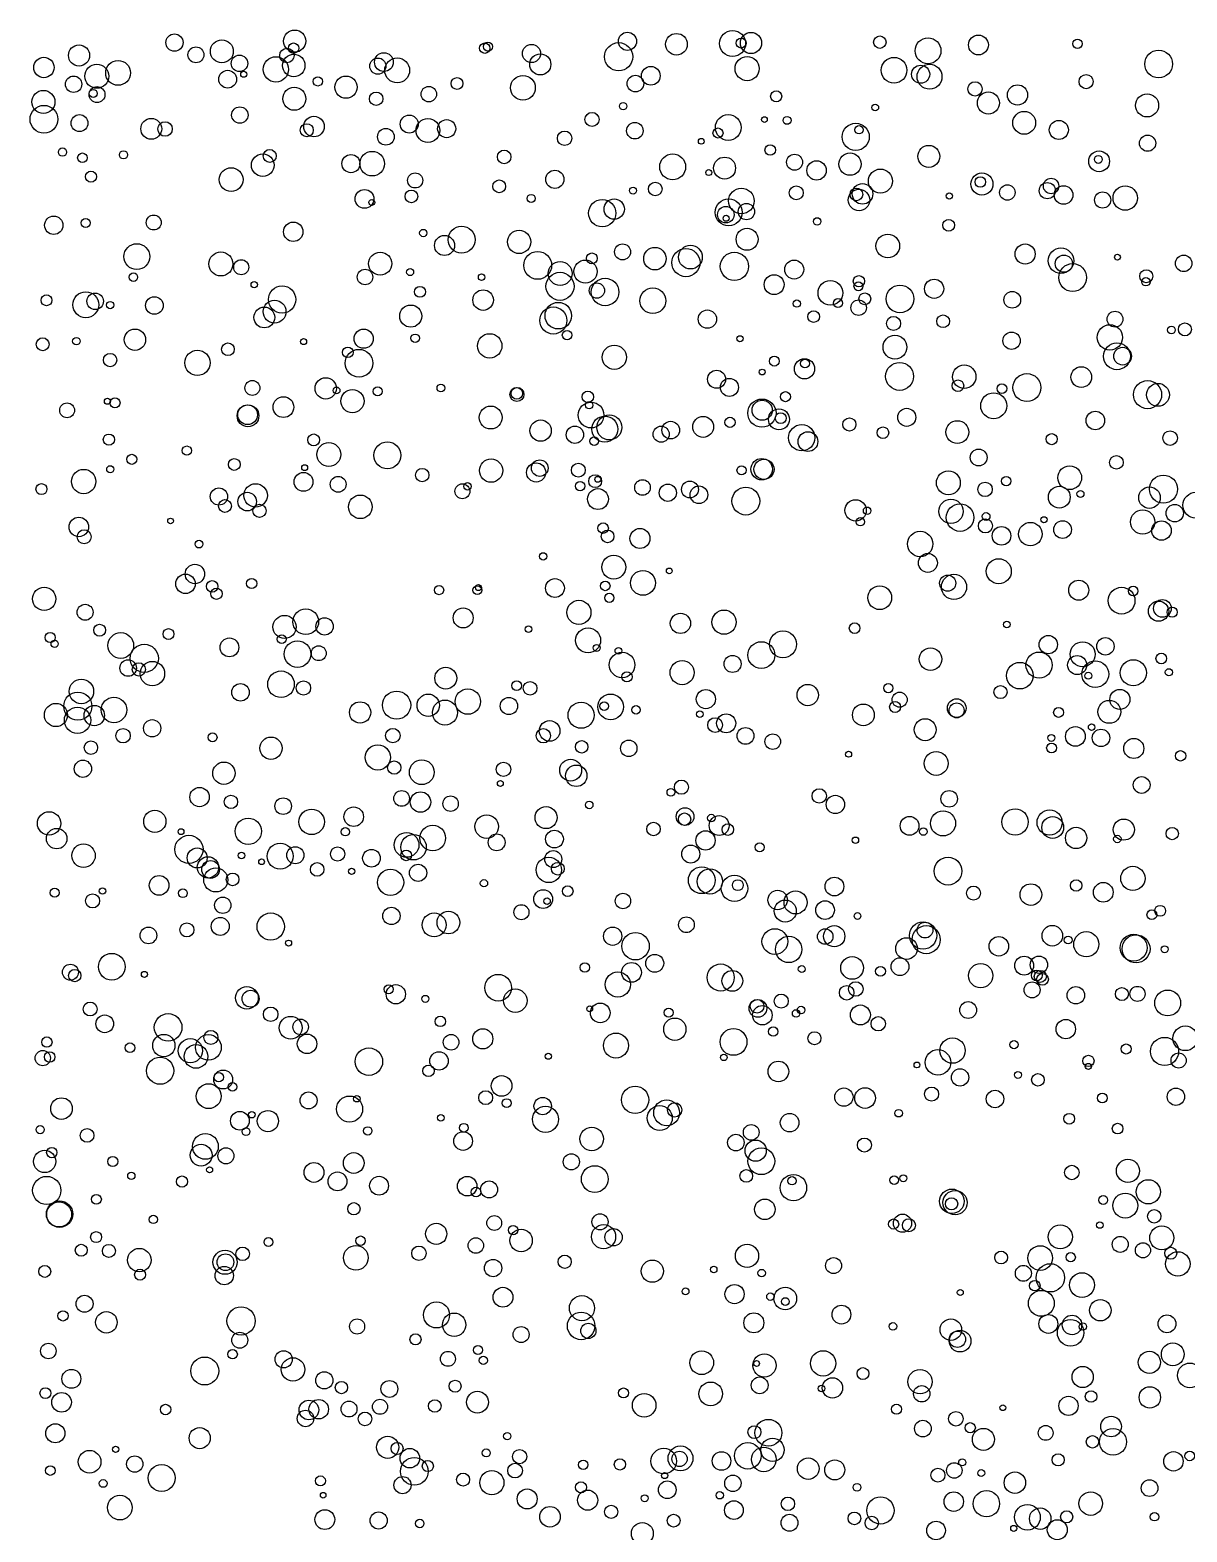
# Model space of a CAD drawing. Extents: x -296 to 296, y -196 to 196.
# Drawn here: x -295.5 to -234.1, y 115.9 to 195.6 of the extents above; entities that cross this region are included whole.
import ezdxf

# ---------------------------------------------------------------- set-up
doc = ezdxf.new("R2010")
doc.units = 0

msp = doc.modelspace()

# ---------------------------------------------------------------- linework, layer by layer
at = {"layer": 'VIA'}
for centre, radius in [((-287.7909, 194.896), 0.4572), ((-281.4091, 194.9726), 0.5883), ((-263.7593, 194.9633), 0.4832), ((-261.1584, 194.804), 0.5749), ((-258.181, 194.846), 0.6917), ((-257.2048, 194.8714), 0.5619), ((-250.3683, 194.9191), 0.3315), ((-245.1398, 194.7687), 0.5269), ((-292.8529, 194.2123), 0.5601), ((-286.6504, 194.2469), 0.4222), ((-285.2777, 194.431), 0.6081), ((-281.8243, 194.2119), 0.3831), ((-281.4705, 194.6003), 0.2768), ((-271.3318, 194.6001), 0.276), ((-271.1585, 194.6814), 0.2436), ((-268.8487, 194.3163), 0.4823), ((-264.226, 194.1462), 0.7484), ((-257.7317, 194.8714), 0.266), ((-247.8122, 194.4594), 0.687), ((-239.8835, 194.8316), 0.246), ((-235.5807, 193.7576), 0.733), ((-294.7167, 193.5729), 0.5418), ((-291.9116, 193.109), 0.6375), ((-290.7811, 193.2882), 0.6591), ((-284.3435, 193.7915), 0.4375), ((-282.4095, 193.4751), 0.6711), ((-281.4633, 193.6816), 0.5967), ((-277.0003, 193.6468), 0.4298), ((-276.6804, 193.8611), 0.4983), ((-275.975, 193.4183), 0.6608), ((-268.3824, 193.7391), 0.5585), ((-262.5202, 193.1321), 0.4962), ((-257.4105, 193.5167), 0.6423), ((-249.617, 193.4275), 0.6834), ((-248.2067, 193.2165), 0.4817), ((-247.7337, 193.0848), 0.6619), ((-293.1421, 192.6875), 0.4348), ((-284.9676, 192.9501), 0.4733), ((-284.1121, 193.2154), 0.1627), ((-280.1866, 192.8345), 0.2434), ((-278.6938, 192.5287), 0.5903), ((-272.7996, 192.7251), 0.3148), ((-269.3037, 192.4962), 0.6573), ((-263.3374, 192.7216), 0.4392), ((-245.3188, 192.4379), 0.3807), ((-239.4258, 192.8241), 0.3761), ((-294.7448, 191.7455), 0.6142), ((-291.899, 192.136), 0.4217), ((-292.0965, 192.1967), 0.211), ((-281.4325, 191.9164), 0.6119), ((-277.0894, 191.9168), 0.356), ((-274.298, 192.1607), 0.4104), ((-255.8682, 192.0477), 0.294), ((-244.6085, 191.6908), 0.5875), ((-243.0646, 192.1159), 0.5373), ((-236.1897, 191.5637), 0.6112), ((-294.7162, 190.8295), 0.7365), ((-284.3215, 191.0507), 0.4346), ((-263.9869, 191.5221), 0.1921), ((-250.6109, 191.4511), 0.1769), ((-242.7116, 190.6402), 0.6072), ((-292.8287, 190.6223), 0.4501), ((-289.0218, 190.3217), 0.5535), ((-288.2887, 190.3121), 0.385), ((-280.7721, 190.2487), 0.3449), ((-280.3888, 190.4408), 0.5459), ((-275.3368, 190.5735), 0.4783), ((-274.3435, 190.2312), 0.6331), ((-273.3508, 190.3285), 0.4786), ((-265.6391, 190.8189), 0.3736), ((-263.365, 190.2195), 0.4382), ((-258.4115, 190.39), 0.684), ((-256.4903, 190.8116), 0.1507), ((-255.2883, 190.7698), 0.2099), ((-251.6487, 189.894), 0.7192), ((-251.4733, 190.2704), 0.2183), ((-240.8721, 190.2622), 0.5066), ((-276.5752, 189.8962), 0.4426), ((-267.0939, 189.82), 0.3831), ((-259.8438, 189.6589), 0.1529), ((-258.9545, 190.0983), 0.2673), ((-236.1663, 189.5577), 0.4306), ((-293.7306, 189.0869), 0.2196), ((-292.672, 188.7826), 0.2558), ((-290.4956, 188.9408), 0.2189), ((-283.1079, 188.3917), 0.5995), ((-282.7368, 188.8822), 0.343), ((-278.4277, 188.4736), 0.4793), ((-277.3028, 188.4723), 0.6541), ((-270.3, 188.8304), 0.3607), ((-261.3596, 188.3027), 0.688), ((-256.1843, 189.1952), 0.2808), ((-254.8942, 188.5496), 0.4248), ((-251.9498, 188.4476), 0.591), ((-247.772, 188.8574), 0.5832), ((-238.7379, 188.5962), 0.5529), ((-238.7775, 188.6963), 0.209), ((-292.2188, 187.784), 0.2894), ((-284.7835, 187.6256), 0.6297), ((-267.6099, 187.6426), 0.4837), ((-259.4466, 187.9987), 0.1565), ((-258.6062, 188.2372), 0.5822), ((-253.7258, 188.1139), 0.5135), ((-250.3401, 187.5465), 0.6382), ((-275.0234, 187.5838), 0.4003), ((-270.5619, 187.2689), 0.3391), ((-262.2859, 187.1292), 0.3598), ((-254.8022, 186.9218), 0.369), ((-251.2866, 186.8702), 0.5474), ((-244.9552, 187.3904), 0.5886), ((-245.0373, 187.5002), 0.2772), ((-243.6021, 186.9425), 0.4105), ((-241.4845, 187.0384), 0.4308), ((-241.2845, 187.288), 0.4103), ((-240.623, 186.8098), 0.4936), ((-237.3528, 186.648), 0.6471), ((-277.7095, 186.6032), 0.4979), ((-277.3237, 186.4158), 0.1571), ((-275.2206, 186.7349), 0.3337), ((-268.8659, 186.6283), 0.2156), ((-265.0953, 185.8436), 0.725), ((-264.462, 186.0615), 0.5407), ((-263.4633, 187.0441), 0.181), ((-258.3869, 185.8905), 0.7179), ((-257.7133, 186.4932), 0.6801), ((-251.4748, 186.5422), 0.5709), ((-251.6151, 186.8397), 0.3366), ((-246.6836, 186.7577), 0.1602), ((-238.5521, 186.5452), 0.4288), ((-294.1924, 185.2071), 0.4867), ((-288.8908, 185.3505), 0.3966), ((-258.5403, 185.7666), 0.441), ((-258.5249, 185.5736), 0.1592), ((-257.4458, 185.9315), 0.4339), ((-292.5013, 185.3255), 0.2468), ((-281.4872, 184.8584), 0.5154), ((-274.59, 184.7937), 0.194), ((-272.5576, 184.4394), 0.7143), ((-269.5069, 184.3206), 0.6176), ((-257.413, 184.4613), 0.5807), ((-253.6956, 185.409), 0.1982), ((-246.7174, 185.2044), 0.3138), ((-289.7869, 183.541), 0.6849), ((-273.4642, 184.1328), 0.5326), ((-264.0196, 183.7923), 0.4245), ((-260.4184, 183.5163), 0.6296), ((-249.9482, 184.1067), 0.6284), ((-242.6635, 183.6799), 0.5326), ((-285.3277, 183.1509), 0.6375), ((-284.2509, 182.9788), 0.3981), ((-276.876, 183.1678), 0.6119), ((-268.5201, 183.0779), 0.7404), ((-267.3302, 182.6448), 0.6313), ((-265.9886, 182.7451), 0.6155), ((-265.6465, 183.4469), 0.2888), ((-262.3005, 183.4344), 0.5976), ((-260.6553, 183.2223), 0.747), ((-258.084, 183.0244), 0.7487), ((-254.9138, 182.8553), 0.5038), ((-240.7593, 183.3248), 0.6761), ((-240.6075, 183.1686), 0.4587), ((-237.7631, 183.5141), 0.1544), ((-234.249, 183.1825), 0.4385), ((-289.9701, 182.454), 0.2248), ((-277.6811, 182.4589), 0.4124), ((-275.2879, 182.7188), 0.1849), ((-271.4942, 182.4516), 0.1736), ((-267.337, 181.9643), 0.7448), ((-255.9781, 182.0545), 0.5275), ((-251.4798, 182.2389), 0.2974), ((-240.139, 182.4318), 0.7385), ((-236.2351, 182.503), 0.3449), ((-292.4931, 180.9888), 0.688), ((-283.5604, 182.0544), 0.1689), ((-282.0824, 181.267), 0.7242), ((-274.7649, 181.6738), 0.2896), ((-271.4179, 181.2367), 0.5449), ((-265.3789, 181.7408), 0.4041), ((-264.9469, 181.6641), 0.7286), ((-262.4123, 181.2018), 0.6817), ((-252.9942, 181.6176), 0.655), ((-251.5023, 181.9713), 0.238), ((-249.3017, 181.2979), 0.7336), ((-247.4909, 181.8358), 0.5107), ((-243.3438, 181.2524), 0.4452), ((-236.2513, 182.2112), 0.2242), ((-294.579, 181.2266), 0.2893), ((-291.9963, 181.17), 0.4393), ((-291.2049, 180.9726), 0.1937), ((-288.8562, 180.9472), 0.4672), ((-283.0232, 180.3165), 0.5522), ((-282.4797, 180.6234), 0.606), ((-275.2533, 180.3843), 0.5873), ((-267.6922, 180.1515), 0.7181), ((-267.4279, 180.4089), 0.7046), ((-254.7703, 181.0489), 0.1948), ((-252.5908, 181.0776), 0.2359), ((-251.4948, 180.8328), 0.4126), ((-251.167, 181.303), 0.3141), ((-259.5163, 180.2243), 0.4857), ((-253.8804, 180.359), 0.3079), ((-249.641, 179.9968), 0.3731), ((-247.0103, 180.111), 0.3374), ((-237.8933, 180.2248), 0.421), ((-289.8878, 179.131), 0.5656), ((-277.7539, 179.1867), 0.51), ((-275.0192, 179.2088), 0.2253), ((-271.0659, 178.8064), 0.6471), ((-266.9614, 179.377), 0.2528), ((-257.79, 179.1827), 0.1614), ((-249.5661, 178.7367), 0.6326), ((-243.3826, 179.0788), 0.4612), ((-238.1654, 179.2568), 0.6735), ((-234.8995, 179.6492), 0.2025), ((-234.1865, 179.682), 0.3434), ((-294.7794, 178.8931), 0.3407), ((-292.9943, 179.0581), 0.1977), ((-286.5723, 177.9053), 0.6713), ((-284.9552, 178.6243), 0.3357), ((-280.9412, 179.0339), 0.1597), ((-278.595, 178.4634), 0.2818), ((-278.0006, 177.887), 0.7347), ((-264.456, 178.2015), 0.6426), ((-237.7906, 178.2535), 0.711), ((-237.4913, 178.2604), 0.469), ((-291.2027, 178.0545), 0.3548), ((-255.9683, 177.9979), 0.2631), ((-254.3647, 177.5908), 0.5369), ((-254.3417, 177.8735), 0.2335), ((-249.3221, 177.1876), 0.7419), ((-245.8909, 177.1706), 0.6228), ((-239.683, 177.1508), 0.5491), ((-283.6587, 176.5752), 0.3971), ((-279.7649, 176.5502), 0.5669), ((-259.0312, 177.0358), 0.481), ((-258.3467, 176.6054), 0.4783), ((-256.6128, 177.4187), 0.1537), ((-246.226, 176.6945), 0.308), ((-242.5695, 176.5953), 0.7406), ((-236.1661, 176.2199), 0.746), ((-282.0099, 175.559), 0.5511), ((-279.1916, 176.441), 0.1828), ((-278.3476, 175.8753), 0.6132), ((-277.0144, 176.3944), 0.2377), ((-273.6555, 176.5683), 0.2065), ((-269.6219, 176.2307), 0.3733), ((-269.6274, 176.285), 0.3091), ((-265.8596, 176.0996), 0.3058), ((-255.3788, 176.1116), 0.2677), ((-244.3295, 175.6289), 0.6905), ((-243.8956, 176.5369), 0.2572), ((-235.6183, 176.2074), 0.607), ((-293.4852, 175.3895), 0.3947), ((-291.3487, 175.8676), 0.1591), ((-290.9455, 175.7824), 0.2681), ((-283.8895, 175.0976), 0.5773), ((-283.9091, 175.1551), 0.5239), ((-271.0126, 175.005), 0.6072), ((-265.69, 175.136), 0.6821), ((-265.7878, 175.6587), 0.1979), ((-256.6233, 175.2386), 0.7479), ((-256.6113, 175.395), 0.5335), ((-255.7221, 174.9099), 0.5547), ((-248.9408, 175.0158), 0.4795), ((-238.9354, 174.8492), 0.4924), ((-268.3641, 174.3118), 0.5653), ((-266.5483, 174.0908), 0.4588), ((-264.9584, 174.3916), 0.6913), ((-264.7207, 174.4809), 0.6658), ((-261.9693, 174.1202), 0.4284), ((-261.4642, 174.3374), 0.4674), ((-259.743, 174.5094), 0.5547), ((-258.3187, 174.7499), 0.2701), ((-255.6277, 174.9715), 0.2889), ((-254.5135, 173.9344), 0.6965), ((-251.9854, 174.6407), 0.3497), ((-250.2049, 174.2004), 0.3063), ((-246.2595, 174.2317), 0.6056), ((-291.2692, 173.8335), 0.2978), ((-280.4048, 173.8178), 0.3154), ((-276.4928, 173.0005), 0.7162), ((-265.5262, 173.7569), 0.229), ((-254.1852, 173.73), 0.5247), ((-241.2515, 173.8593), 0.2937), ((-234.9701, 173.9135), 0.3891), ((-290.0556, 172.7887), 0.2667), ((-287.1363, 173.2533), 0.2432), ((-279.6029, 173.0421), 0.633), ((-245.1263, 172.8871), 0.4468), ((-237.8151, 172.6285), 0.3629), ((-292.6054, 171.61), 0.646), ((-291.1968, 172.2633), 0.1886), ((-284.6174, 172.5142), 0.3129), ((-280.9436, 171.5926), 0.502), ((-280.8847, 172.3444), 0.1554), ((-274.6456, 171.9538), 0.3554), ((-270.993, 172.1889), 0.618), ((-268.6036, 172.0935), 0.5099), ((-268.4115, 172.3221), 0.439), ((-266.3643, 172.2145), 0.3682), ((-257.7068, 172.2067), 0.2409), ((-256.637, 172.2635), 0.5709), ((-256.5162, 172.2584), 0.5344), ((-246.7342, 171.5447), 0.634), ((-240.2967, 171.8131), 0.6297), ((-294.8463, 171.209), 0.2933), ((-283.4862, 170.8745), 0.6225), ((-279.1035, 171.4645), 0.4212), ((-272.515, 171.0919), 0.3971), ((-272.2434, 171.3552), 0.1967), ((-266.2695, 171.3666), 0.2464), ((-265.471, 171.6299), 0.342), ((-265.3327, 171.7269), 0.1553), ((-262.961, 171.2945), 0.4148), ((-261.6168, 171.0153), 0.4572), ((-260.4439, 171.1848), 0.4462), ((-259.9683, 170.9086), 0.4672), ((-257.4797, 170.5706), 0.7377), ((-244.7871, 171.1949), 0.3822), ((-243.6628, 171.6332), 0.2477), ((-240.8484, 170.7806), 0.5776), ((-236.0647, 170.7553), 0.5711), ((-235.3245, 171.2063), 0.7437), ((-285.4318, 170.8147), 0.458), ((-285.1128, 170.3093), 0.3414), ((-283.9307, 170.5449), 0.4926), ((-277.9301, 170.2698), 0.6262), ((-265.3225, 170.6787), 0.5533), ((-251.6567, 170.0786), 0.5687), ((-246.5961, 170.0275), 0.6434), ((-239.7252, 170.954), 0.186), ((-233.5994, 170.3544), 0.6903), ((-292.8651, 169.1993), 0.5174), ((-283.2838, 170.0549), 0.3495), ((-251.045, 170.0591), 0.1994), ((-246.115, 169.697), 0.7286), ((-244.7319, 169.7574), 0.2057), ((-241.6616, 169.581), 0.1624), ((-236.4249, 169.4666), 0.6455), ((-234.7231, 169.9311), 0.462), ((-292.5821, 168.6795), 0.3721), ((-287.9994, 169.5189), 0.1503), ((-265.0497, 169.1382), 0.2781), ((-264.8142, 168.6974), 0.3384), ((-263.0945, 168.5895), 0.5314), ((-251.4048, 169.475), 0.2217), ((-248.2302, 168.297), 0.6732), ((-244.7687, 169.2582), 0.3746), ((-243.9165, 168.7285), 0.4926), ((-242.3828, 168.8225), 0.6232), ((-240.6739, 169.0581), 0.4703), ((-235.428, 169.0097), 0.5155), ((-286.4853, 168.2912), 0.2063), ((-268.2288, 167.6421), 0.1943), ((-264.4872, 167.0686), 0.6336), ((-247.8199, 167.2931), 0.5022), ((-244.06, 166.8518), 0.6658), ((-287.2056, 166.1836), 0.5203), ((-286.7053, 166.705), 0.5149), ((-262.9395, 166.2349), 0.6601), ((-261.5387, 166.8672), 0.1523), ((-246.7709, 166.218), 0.4284), ((-246.4353, 166.0195), 0.6697), ((-294.699, 165.3853), 0.6185), ((-285.7929, 166.0478), 0.3048), ((-285.5628, 165.6614), 0.3009), ((-283.6949, 166.2013), 0.2717), ((-273.7522, 165.8522), 0.2441), ((-271.7232, 165.8473), 0.2316), ((-271.662, 165.9848), 0.1606), ((-267.6044, 165.96), 0.4985), ((-264.9381, 166.0736), 0.2543), ((-250.376, 165.449), 0.6321), ((-239.8192, 165.8451), 0.532), ((-237.5438, 165.2909), 0.7084), ((-236.9299, 165.8013), 0.2533), ((-292.5281, 164.6733), 0.4241), ((-266.3344, 164.6672), 0.6413), ((-264.7227, 165.4405), 0.2414), ((-235.5817, 164.7331), 0.5376), ((-235.3777, 164.8832), 0.4696), ((-234.8642, 164.6816), 0.2682), ((-281.9506, 163.8976), 0.6131), ((-280.8242, 164.1763), 0.6823), ((-279.8281, 163.9242), 0.4605), ((-272.4736, 164.3756), 0.5291), ((-260.9484, 164.0865), 0.5381), ((-258.6324, 164.1519), 0.6436), ((-243.6348, 164.0258), 0.1718), ((-294.3851, 163.3351), 0.271), ((-291.7601, 163.7235), 0.3165), ((-290.6389, 162.9121), 0.6827), ((-288.1068, 163.5189), 0.2884), ((-282.0989, 163.2497), 0.2352), ((-269.0103, 163.7828), 0.1755), ((-265.8463, 163.1832), 0.6638), ((-255.5075, 162.9778), 0.7146), ((-251.7076, 163.8307), 0.2807), ((-241.4322, 162.9579), 0.4883), ((-238.402, 162.8664), 0.4637), ((-294.1462, 162.9997), 0.192), ((-289.3926, 162.2311), 0.7476), ((-284.8749, 162.8127), 0.499), ((-281.2618, 162.4583), 0.707), ((-280.1356, 162.5021), 0.3935), ((-265.3959, 162.7839), 0.1846), ((-264.0426, 161.8812), 0.6785), ((-264.2401, 162.6315), 0.1784), ((-256.6574, 162.4013), 0.7116), ((-247.6789, 162.1832), 0.5992), ((-241.9215, 161.8731), 0.6942), ((-239.6111, 162.4476), 0.6634), ((-290.2487, 161.7159), 0.4384), ((-289.6813, 161.6458), 0.3528), ((-288.9621, 161.4196), 0.6498), ((-273.3984, 161.1783), 0.5807), ((-260.8584, 161.474), 0.6401), ((-258.1813, 161.9337), 0.4523), ((-242.9427, 161.3125), 0.7051), ((-239.8993, 161.8774), 0.5058), ((-238.9389, 161.3911), 0.7099), ((-236.9217, 161.4647), 0.6946), ((-235.4387, 162.2221), 0.2808), ((-292.7292, 160.4758), 0.6517), ((-282.1373, 160.8562), 0.7058), ((-280.9473, 160.658), 0.3794), ((-269.6372, 160.7822), 0.256), ((-268.9225, 160.6404), 0.3632), ((-263.7843, 161.2534), 0.2702), ((-239.3117, 161.3102), 0.1828), ((-235.0341, 161.4924), 0.1908), ((-292.9172, 159.693), 0.7472), ((-291.0009, 159.4943), 0.6763), ((-284.2866, 160.4265), 0.4639), ((-276.0058, 159.7477), 0.7463), ((-274.3258, 159.7398), 0.5953), ((-272.2264, 159.9384), 0.6739), ((-270.0479, 159.7021), 0.4579), ((-264.6525, 159.6572), 0.6822), ((-259.5989, 160.07), 0.509), ((-254.1955, 160.281), 0.5663), ((-249.9192, 160.6529), 0.2452), ((-249.3188, 160.0372), 0.3996), ((-243.9664, 160.4418), 0.3472), ((-237.6347, 160.0526), 0.5324), ((-294.0779, 159.2252), 0.6157), ((-292.9331, 158.9464), 0.6984), ((-292.0426, 159.1961), 0.542), ((-277.9402, 159.3594), 0.5649), ((-273.4406, 159.3541), 0.664), ((-266.2183, 159.2145), 0.6928), ((-264.9932, 159.6902), 0.2312), ((-263.3046, 159.4985), 0.2224), ((-259.9228, 159.2655), 0.1773), ((-251.2448, 159.2303), 0.5778), ((-249.5586, 159.6529), 0.2935), ((-246.2925, 159.5905), 0.4945), ((-246.2962, 159.4701), 0.3966), ((-240.8885, 159.3618), 0.261), ((-238.1962, 159.3937), 0.6089), ((-288.9735, 158.5198), 0.4589), ((-267.8889, 158.379), 0.5499), ((-259.1075, 158.6913), 0.3922), ((-258.5209, 158.7836), 0.5053), ((-257.4949, 158.1154), 0.4455), ((-247.9655, 158.4449), 0.5829), ((-239.9952, 158.0876), 0.5241), ((-239.1327, 158.5787), 0.172), ((-292.2234, 157.4947), 0.3574), ((-290.5165, 158.1248), 0.3836), ((-285.7701, 158.0399), 0.2366), ((-282.6695, 157.4624), 0.5925), ((-276.2053, 158.1339), 0.3828), ((-268.2243, 158.1228), 0.3806), ((-266.1847, 157.5395), 0.3314), ((-263.6882, 157.4573), 0.4349), ((-256.0518, 157.8135), 0.4118), ((-241.272, 158.0103), 0.1841), ((-238.6377, 158.01), 0.4638), ((-236.8964, 157.45), 0.531), ((-277.0029, 156.9762), 0.6685), ((-252.0284, 157.1448), 0.1594), ((-247.38, 156.6581), 0.635), ((-241.2601, 157.477), 0.2591), ((-234.4165, 157.0609), 0.2766), ((-292.6497, 156.3728), 0.4585), ((-285.1669, 156.1353), 0.5932), ((-276.1297, 156.4342), 0.3516), ((-274.6706, 156.1892), 0.656), ((-270.337, 156.3433), 0.3834), ((-266.7712, 156.3029), 0.5796), ((-266.4744, 155.9996), 0.5688), ((-286.4591, 154.8717), 0.5137), ((-270.5026, 155.5933), 0.1556), ((-260.8969, 155.3975), 0.3749), ((-236.4794, 155.5124), 0.4426), ((-284.7938, 154.6171), 0.3537), ((-282.0242, 154.3887), 0.4406), ((-275.7389, 154.7982), 0.4165), ((-274.741, 154.6063), 0.5437), ((-273.1417, 154.5185), 0.4104), ((-265.7889, 154.455), 0.202), ((-261.4536, 155.124), 0.2063), ((-253.5849, 154.9341), 0.3829), ((-252.7303, 154.4797), 0.4871), ((-246.6906, 154.7791), 0.4381), ((-294.441, 153.4735), 0.6203), ((-288.8343, 153.5846), 0.5897), ((-280.5121, 153.5555), 0.6756), ((-278.2822, 153.8302), 0.5172), ((-271.2284, 153.305), 0.6228), ((-268.0738, 153.7837), 0.5877), ((-260.7031, 153.8372), 0.4664), ((-260.7287, 153.6991), 0.3289), ((-259.31, 153.759), 0.1975), ((-258.8952, 153.3604), 0.5268), ((-248.7925, 153.3457), 0.4974), ((-247.0157, 153.4747), 0.6667), ((-243.1971, 153.5504), 0.7011), ((-241.3611, 153.5217), 0.6678), ((-241.1984, 153.2569), 0.5788), ((-294.0387, 152.6685), 0.5441), ((-287.4415, 153.0366), 0.1555), ((-283.8738, 153.0564), 0.7007), ((-278.727, 153.0308), 0.222), ((-275.4805, 152.3364), 0.659), ((-274.088, 152.6979), 0.6809), ((-267.632, 152.6437), 0.4729), ((-262.3753, 153.1764), 0.3572), ((-259.6173, 152.5718), 0.5131), ((-258.4318, 153.1476), 0.3076), ((-248.0615, 153.041), 0.1973), ((-239.9553, 152.7054), 0.5657), ((-237.4283, 153.1467), 0.5617), ((-234.8575, 152.9337), 0.3262), ((-292.6143, 151.7646), 0.6209), ((-287.022, 152.0988), 0.7466), ((-282.1846, 151.7353), 0.6906), ((-281.3785, 151.7846), 0.4539), ((-279.1337, 151.8513), 0.3765), ((-275.107, 152.2125), 0.678), ((-270.6989, 152.4708), 0.4489), ((-260.4014, 151.8505), 0.4787), ((-256.7451, 152.206), 0.2393), ((-251.6641, 152.5821), 0.1699), ((-237.7712, 152.6497), 0.1965), ((-286.5875, 151.6426), 0.5293), ((-286.0122, 151.1388), 0.5661), ((-285.8731, 151.031), 0.4712), ((-284.2341, 151.7676), 0.1751), ((-283.1692, 151.4391), 0.1501), ((-280.2199, 151.0329), 0.3606), ((-277.3393, 151.6277), 0.4676), ((-275.4977, 151.7796), 0.2812), ((-267.9318, 151.0077), 0.6737), ((-267.6934, 151.5817), 0.4507), ((-267.4528, 151.0717), 0.338), ((-246.7523, 150.9435), 0.7362), ((-288.6047, 150.1897), 0.5234), ((-285.5984, 150.4752), 0.6383), ((-284.7075, 150.505), 0.3365), ((-278.393, 150.9381), 0.1651), ((-276.3252, 150.3484), 0.6942), ((-274.8642, 150.8532), 0.4582), ((-259.818, 150.4582), 0.7099), ((-259.3856, 150.3965), 0.6717), ((-258.0798, 150.0277), 0.6991), ((-252.7796, 150.126), 0.4973), ((-236.946, 150.5576), 0.6441), ((-294.1418, 149.7974), 0.2425), ((-291.6114, 149.8892), 0.1712), ((-287.3432, 149.7705), 0.2345), ((-271.3713, 150.2991), 0.1946), ((-268.2289, 149.4619), 0.498), ((-266.9272, 149.8821), 0.2836), ((-257.9036, 150.1993), 0.2901), ((-255.7921, 149.41), 0.5157), ((-254.842, 149.2822), 0.6112), ((-245.4, 149.7758), 0.3729), ((-242.3552, 149.6962), 0.5747), ((-239.955, 150.1818), 0.3058), ((-238.5138, 149.8197), 0.5231), ((-292.1332, 149.3652), 0.3743), ((-285.227, 149.1317), 0.4325), ((-276.2807, 148.5648), 0.4613), ((-269.3825, 148.765), 0.3971), ((-268.0259, 149.3469), 0.1729), ((-263.9957, 149.3588), 0.4071), ((-255.3901, 148.8249), 0.585), ((-253.274, 148.8757), 0.4936), ((-235.4969, 148.8371), 0.2907), ((-287.1328, 147.8274), 0.3733), ((-285.3614, 148.0107), 0.4784), ((-282.6846, 148.0007), 0.7254), ((-274.0171, 148.0891), 0.6347), ((-273.2584, 148.2175), 0.6037), ((-260.6314, 148.0992), 0.4189), ((-251.5535, 148.5629), 0.1783), ((-248.0755, 147.5272), 0.7231), ((-247.974, 147.8146), 0.4159), ((-235.9377, 148.6279), 0.2586), ((-289.1711, 147.5313), 0.4409), ((-264.5448, 147.4921), 0.4851), ((-263.3294, 146.9622), 0.7309), ((-255.9386, 147.2081), 0.6828), ((-255.2039, 146.7889), 0.698), ((-253.2676, 147.4722), 0.411), ((-252.7899, 147.4911), 0.5636), ((-248.9513, 146.8347), 0.5779), ((-247.9114, 147.3076), 0.7459), ((-244.0562, 146.958), 0.5182), ((-241.2194, 147.5174), 0.5461), ((-240.3793, 147.2861), 0.2066), ((-239.4178, 147.0647), 0.6678), ((-236.9031, 146.8798), 0.713), ((-236.7768, 146.8204), 0.7407), ((-281.7364, 147.123), 0.1614), ((-235.261, 146.7973), 0.1843), ((-293.3111, 145.582), 0.4225), ((-291.1163, 145.8724), 0.7098), ((-266.0201, 145.8311), 0.2561), ((-263.5433, 145.5716), 0.5236), ((-262.311, 146.0532), 0.4752), ((-258.8099, 145.3002), 0.7167), ((-254.5099, 145.75), 0.1841), ((-251.8381, 145.8094), 0.6042), ((-250.3342, 145.6298), 0.2622), ((-249.3013, 145.877), 0.4716), ((-245.0228, 145.3997), 0.6434), ((-242.7139, 145.929), 0.501), ((-241.9292, 145.9757), 0.462), ((-293.0818, 145.4004), 0.3267), ((-289.3845, 145.4661), 0.1603), ((-270.6171, 144.76), 0.7061), ((-264.2681, 144.9276), 0.6692), ((-258.1961, 145.121), 0.551), ((-251.6449, 144.6888), 0.3864), ((-242.2909, 144.6419), 0.4247), ((-242.0464, 145.4116), 0.2857), ((-241.8557, 145.3601), 0.3205), ((-241.7395, 145.2045), 0.3116), ((-283.9479, 144.222), 0.6016), ((-283.7499, 144.1764), 0.4495), ((-276.4296, 144.6735), 0.2384), ((-276.0461, 144.411), 0.5114), ((-274.4803, 144.1641), 0.1902), ((-269.7057, 144.0727), 0.6215), ((-255.6021, 144.0463), 0.3735), ((-252.1281, 144.4893), 0.387), ((-239.9715, 144.3579), 0.4628), ((-237.5273, 144.4242), 0.3449), ((-236.7012, 144.431), 0.3989), ((-235.1, 143.9487), 0.6865), ((-292.2609, 143.6276), 0.3671), ((-282.6862, 143.348), 0.3847), ((-265.7606, 143.6343), 0.1556), ((-265.2047, 143.4229), 0.5217), ((-261.5732, 143.4356), 0.2366), ((-256.8385, 143.6641), 0.4694), ((-256.8777, 143.7792), 0.3626), ((-256.6006, 143.2986), 0.5159), ((-254.8106, 143.3942), 0.1999), ((-254.5486, 143.5764), 0.2001), ((-251.4027, 143.3144), 0.5294), ((-245.6845, 143.5741), 0.4456), ((-291.4877, 142.8433), 0.4692), ((-288.1259, 142.6528), 0.7335), ((-281.6261, 142.6341), 0.6046), ((-281.0978, 142.6792), 0.4123), ((-273.6841, 142.9729), 0.2783), ((-261.2444, 142.5566), 0.5914), ((-256.0223, 142.4304), 0.2481), ((-250.456, 142.8463), 0.3817), ((-240.5041, 142.5633), 0.5161), ((-234.1683, 142.0745), 0.6539), ((-294.5578, 141.8754), 0.2739), ((-290.1529, 141.5735), 0.2562), ((-288.3551, 141.6901), 0.5906), ((-286.9466, 141.4188), 0.64), ((-285.9872, 141.592), 0.6802), ((-285.8569, 142.1228), 0.3711), ((-280.7554, 141.7819), 0.5189), ((-273.1132, 141.8639), 0.4147), ((-271.4344, 142.0457), 0.5345), ((-264.3683, 141.692), 0.663), ((-258.1324, 141.8856), 0.7129), ((-253.8403, 142.0795), 0.3473), ((-246.5129, 141.4232), 0.6736), ((-243.2493, 141.7403), 0.2163), ((-235.2649, 141.3797), 0.7467), ((-294.7764, 141.0239), 0.4049), ((-294.4115, 141.0838), 0.2817), ((-288.553, 140.3564), 0.7215), ((-286.6498, 141.1156), 0.6292), ((-277.4739, 140.8369), 0.7275), ((-273.7561, 140.8751), 0.489), ((-267.96, 141.1245), 0.164), ((-258.642, 141.0632), 0.1736), ((-247.2869, 140.7981), 0.6757), ((-239.3031, 140.8772), 0.2969), ((-237.3043, 141.5083), 0.2679), ((-234.518, 140.8971), 0.4021), ((-285.2069, 139.8891), 0.5022), ((-285.4381, 140.0106), 0.2491), ((-274.3134, 140.3517), 0.3006), ((-255.7532, 140.3147), 0.547), ((-248.4019, 140.6607), 0.155), ((-246.1156, 139.9979), 0.4598), ((-243.0428, 140.1316), 0.1853), ((-239.3052, 140.5821), 0.1653), ((-285.9747, 139.005), 0.6605), ((-284.7136, 139.4952), 0.2277), ((-270.4366, 139.5501), 0.5472), ((-263.3538, 138.8136), 0.7229), ((-252.2781, 138.9538), 0.4857), ((-251.1546, 138.9073), 0.5487), ((-247.6237, 139.1175), 0.3734), ((-241.9828, 139.8724), 0.3332), ((-234.6629, 138.9752), 0.4636), ((-293.7841, 138.3476), 0.5707), ((-280.6774, 138.7781), 0.4527), ((-278.4986, 138.3219), 0.6913), ((-278.1115, 138.8693), 0.1728), ((-271.2818, 138.9262), 0.3665), ((-270.1657, 138.6389), 0.2337), ((-268.2554, 138.4795), 0.4614), ((-261.6805, 138.1252), 0.6853), ((-261.2558, 138.2775), 0.3793), ((-244.257, 138.8576), 0.4647), ((-238.5668, 138.904), 0.2572), ((-284.3206, 137.6996), 0.4961), ((-283.684, 138.0229), 0.1725), ((-282.833, 137.6829), 0.5614), ((-273.6645, 137.8531), 0.1746), ((-268.1062, 137.7783), 0.6925), ((-262.0452, 137.8454), 0.6632), ((-255.1536, 137.6001), 0.495), ((-249.371, 138.1026), 0.2008), ((-240.3237, 137.8081), 0.2852), ((-294.9152, 137.2288), 0.2186), ((-292.4257, 136.9209), 0.3636), ((-283.9966, 137.1248), 0.2065), ((-277.5378, 137.161), 0.222), ((-272.4779, 136.625), 0.4943), ((-272.4419, 137.3291), 0.2336), ((-265.6537, 136.7362), 0.6237), ((-257.1916, 137.0841), 0.4173), ((-237.7554, 137.2849), 0.2809), ((-294.2979, 136.0106), 0.2749), ((-286.3776, 135.877), 0.581), ((-286.1497, 136.3398), 0.6841), ((-285.0616, 135.8392), 0.4277), ((-258.0058, 136.544), 0.4383), ((-256.9583, 136.1134), 0.5634), ((-256.6553, 135.5511), 0.7087), ((-251.189, 136.4144), 0.3719), ((-294.6754, 135.5443), 0.5928), ((-291.0658, 135.5392), 0.2682), ((-280.3897, 134.9606), 0.5266), ((-278.281, 135.4603), 0.55), ((-266.7378, 135.5232), 0.4287), ((-237.2053, 135.0439), 0.6136), ((-294.5665, 134.0035), 0.7495), ((-290.0783, 134.7814), 0.1935), ((-287.3894, 134.473), 0.2981), ((-285.9247, 135.0982), 0.16), ((-279.1443, 134.4844), 0.4996), ((-276.937, 134.2566), 0.4991), ((-272.26, 134.2331), 0.5182), ((-265.4917, 134.6073), 0.711), ((-257.4554, 134.7728), 0.3362), ((-254.9542, 134.1515), 0.7015), ((-255.0283, 134.5172), 0.2231), ((-249.6091, 134.5502), 0.2359), ((-249.1219, 134.6502), 0.1878), ((-240.1841, 134.9568), 0.3851), ((-271.7927, 133.9209), 0.2516), ((-271.0978, 134.0565), 0.4508), ((-246.5467, 133.4283), 0.6489), ((-246.378, 133.3591), 0.644), ((-237.3479, 133.1974), 0.6612), ((-236.129, 133.9322), 0.6436), ((-293.8862, 132.7481), 0.7011), ((-293.9081, 132.7304), 0.6615), ((-291.9324, 133.5335), 0.2639), ((-278.2707, 133.0328), 0.3267), ((-256.4708, 133.0002), 0.5448), ((-246.565, 133.2961), 0.3246), ((-238.5205, 133.4977), 0.2374), ((-288.911, 132.4665), 0.2211), ((-273.9047, 131.7018), 0.5636), ((-270.8253, 132.2811), 0.393), ((-265.2131, 132.3379), 0.4267), ((-249.6384, 132.2228), 0.2686), ((-249.1672, 132.2659), 0.4825), ((-248.8288, 132.1577), 0.3473), ((-238.6969, 132.1666), 0.1706), ((-235.8133, 132.6318), 0.3557), ((-291.9447, 131.5281), 0.2918), ((-282.8038, 131.265), 0.2359), ((-277.9173, 131.3373), 0.2512), ((-271.8022, 131.0813), 0.4097), ((-269.826, 131.8994), 0.2493), ((-269.4017, 131.347), 0.5953), ((-265.0238, 131.5516), 0.639), ((-264.4979, 131.5215), 0.4605), ((-240.7952, 131.5433), 0.6384), ((-237.6179, 131.1452), 0.424), ((-235.4144, 131.4866), 0.6363), ((-292.7352, 130.831), 0.3186), ((-291.2695, 130.7967), 0.3444), ((-289.6541, 130.3111), 0.6211), ((-285.1081, 130.1965), 0.6401), ((-284.1759, 130.6412), 0.3592), ((-278.1661, 130.4321), 0.655), ((-274.8195, 130.6696), 0.3837), ((-257.4157, 130.535), 0.6164), ((-243.9334, 130.447), 0.3383), ((-241.8624, 130.4173), 0.656), ((-240.2449, 130.4617), 0.247), ((-236.4101, 130.8292), 0.402), ((-234.9341, 130.6713), 0.319), ((-234.56, 130.1077), 0.6472), ((-294.6709, 129.708), 0.3149), ((-285.1514, 129.4866), 0.4876), ((-285.0866, 130.1992), 0.4424), ((-270.8852, 129.885), 0.4613), ((-267.0869, 130.223), 0.3504), ((-262.439, 129.7212), 0.5888), ((-259.1824, 129.8126), 0.173), ((-252.8252, 130.0162), 0.4237), ((-242.7561, 129.6076), 0.4238), ((-241.3253, 129.3691), 0.7499), ((-289.614, 129.5364), 0.2917), ((-256.6394, 129.6212), 0.1965), ((-242.1498, 128.9527), 0.2797), ((-239.6428, 128.9817), 0.6571), ((-292.5595, 127.9942), 0.4472), ((-270.3634, 128.3401), 0.5263), ((-266.1734, 127.7619), 0.6655), ((-260.678, 128.6489), 0.1814), ((-258.0766, 128.5046), 0.5104), ((-256.1726, 128.3694), 0.1993), ((-255.3854, 128.2715), 0.6012), ((-255.3832, 128.1119), 0.2047), ((-246.1055, 128.5903), 0.1611), ((-241.8015, 128.0162), 0.6878), ((-293.7044, 127.3484), 0.2712), ((-291.401, 127.0075), 0.5712), ((-284.2575, 127.0831), 0.7493), ((-273.8883, 127.4011), 0.6925), ((-272.9503, 126.882), 0.6199), ((-266.2169, 126.8171), 0.7304), ((-257.0557, 126.9813), 0.5303), ((-252.4072, 127.4191), 0.4992), ((-238.6729, 127.652), 0.5673), ((-278.1009, 126.7871), 0.4007), ((-269.3994, 126.36), 0.4245), ((-265.8335, 126.5545), 0.4034), ((-249.6783, 126.7908), 0.2024), ((-246.6007, 126.6203), 0.5722), ((-241.4295, 126.9226), 0.5018), ((-240.2479, 126.4535), 0.7051), ((-240.171, 126.8678), 0.5175), ((-239.604, 126.7827), 0.1947), ((-235.1354, 126.9285), 0.4747), ((-294.4811, 125.4886), 0.4113), ((-284.3247, 126.0603), 0.4257), ((-275.0035, 126.1043), 0.2959), ((-246.1139, 126.0156), 0.5763), ((-246.2535, 126.1084), 0.4339), ((-234.8294, 125.3121), 0.6048), ((-286.1837, 124.427), 0.741), ((-284.7038, 125.314), 0.2492), ((-281.9994, 125.0475), 0.4546), ((-281.5034, 124.5089), 0.6208), ((-273.284, 125.0719), 0.3956), ((-271.6889, 125.5382), 0.2377), ((-271.4069, 124.9883), 0.2179), ((-259.8196, 124.8667), 0.6304), ((-256.492, 124.722), 0.6149), ((-253.3772, 124.8309), 0.6705), ((-236.0672, 124.8847), 0.5889), ((-293.2595, 124.01), 0.5026), ((-279.8411, 123.9292), 0.4547), ((-256.9088, 124.8256), 0.154), ((-251.2651, 124.2916), 0.316), ((-248.2383, 123.8599), 0.6481), ((-239.6084, 124.1086), 0.5624), ((-233.9242, 124.1943), 0.6534), ((-294.6358, 123.2508), 0.2908), ((-278.9345, 123.5461), 0.3258), ((-276.3878, 123.4751), 0.4471), ((-272.9017, 123.6198), 0.3182), ((-263.9703, 123.2609), 0.2661), ((-259.3439, 123.2113), 0.6301), ((-256.7453, 123.6664), 0.4463), ((-253.4684, 123.4954), 0.1758), ((-252.8836, 123.5275), 0.5399), ((-248.1442, 123.2169), 0.4344), ((-236.0465, 123.0233), 0.5675), ((-293.7821, 122.7663), 0.5206), ((-280.6586, 122.3592), 0.5218), ((-280.1377, 122.3984), 0.5163), ((-278.5283, 122.4068), 0.4195), ((-276.887, 122.5291), 0.399), ((-273.9807, 122.5723), 0.3329), ((-271.7176, 122.7712), 0.5797), ((-262.8727, 122.6066), 0.6264), ((-240.3607, 122.5767), 0.5109), ((-239.1634, 123.074), 0.3083), ((-288.2619, 122.382), 0.2782), ((-280.8364, 121.9076), 0.4365), ((-277.6829, 121.8863), 0.3616), ((-249.4868, 122.3968), 0.2652), ((-246.3341, 121.8907), 0.3878), ((-243.8454, 122.4772), 0.1516), ((-238.102, 121.4807), 0.5467), ((-294.1107, 121.1216), 0.5059), ((-286.4505, 120.8661), 0.5606), ((-270.1359, 120.9671), 0.1927), ((-257.0215, 121.1836), 0.3424), ((-256.2821, 121.1498), 0.7126), ((-248.0875, 121.3699), 0.4417), ((-245.5726, 121.4198), 0.2696), ((-244.8728, 120.7964), 0.5851), ((-241.5727, 121.1431), 0.3939), ((-237.999, 120.6688), 0.7125), ((-290.9117, 120.2714), 0.1658), ((-276.4764, 120.3808), 0.5893), ((-275.9802, 120.3121), 0.3207), ((-275.3054, 119.8005), 0.5187), ((-261.8323, 119.6464), 0.6785), ((-260.9449, 119.7907), 0.6614), ((-257.3736, 119.9309), 0.7045), ((-256.5252, 119.7356), 0.6526), ((-256.061, 120.2426), 0.6185), ((-239.0883, 120.6696), 0.3292), ((-292.292, 119.6117), 0.6015), ((-289.8963, 119.492), 0.4322), ((-275.0636, 119.1007), 0.7351), ((-274.35, 119.3835), 0.2959), ((-271.2526, 120.0799), 0.2123), ((-269.7224, 119.1441), 0.389), ((-269.4788, 119.8837), 0.3756), ((-266.103, 119.4551), 0.2464), ((-264.1588, 119.4697), 0.2992), ((-260.9956, 119.7645), 0.4063), ((-258.7705, 119.6539), 0.4928), ((-254.1695, 119.2463), 0.574), ((-252.7618, 119.1798), 0.5315), ((-246.4189, 119.1517), 0.4105), ((-245.9999, 119.5782), 0.1855), ((-240.9049, 119.7161), 0.3226), ((-234.7915, 119.6348), 0.5148), ((-233.9282, 119.9211), 0.2545), ((-294.3784, 119.1447), 0.2549), ((-288.4667, 118.7537), 0.7186), ((-280.0488, 118.5964), 0.2678), ((-275.6913, 118.3737), 0.4557), ((-272.4783, 118.6646), 0.3434), ((-270.9526, 118.5028), 0.6409), ((-261.7849, 118.8777), 0.1622), ((-258.1664, 118.469), 0.4345), ((-247.288, 118.9047), 0.3692), ((-244.9921, 119.0127), 0.1841), ((-243.2065, 118.5031), 0.5677), ((-291.5729, 118.4609), 0.2052), ((-279.9015, 117.835), 0.15), ((-269.0783, 117.6393), 0.5293), ((-266.2255, 118.2556), 0.2953), ((-265.8692, 117.5749), 0.5365), ((-261.6444, 118.1254), 0.4685), ((-258.8624, 117.8335), 0.1956), ((-251.58, 118.256), 0.2068), ((-246.4487, 117.499), 0.5166), ((-244.7149, 117.3877), 0.6987), ((-239.1825, 117.3947), 0.6245), ((-236.06, 118.2142), 0.4412), ((-290.687, 117.1808), 0.6551), ((-267.8687, 116.6939), 0.5456), ((-264.6211, 116.9541), 0.3503), ((-262.8403, 117.6732), 0.1828), ((-258.1107, 117.0466), 0.4953), ((-255.2454, 117.3796), 0.3561), ((-250.3364, 117.03), 0.7203), ((-242.5371, 116.6666), 0.6802), ((-241.863, 116.5947), 0.5689), ((-279.8134, 116.5416), 0.5242), ((-276.9597, 116.4984), 0.4541), ((-274.7789, 116.3373), 0.2243), ((-262.9692, 115.8084), 0.5824), ((-261.3106, 116.4875), 0.3396), ((-255.1625, 116.3754), 0.4487), ((-251.7165, 116.6051), 0.3386), ((-250.7984, 116.3634), 0.3579), ((-247.3861, 115.9642), 0.4946), ((-240.9556, 116.0069), 0.5318), ((-240.4575, 116.6879), 0.3229), ((-235.7937, 116.6978), 0.2273), ((-243.2674, 116.0769), 0.1615)]:
    msp.add_circle(centre, radius, dxfattribs=at)

doc.saveas('drawing.dxf')
